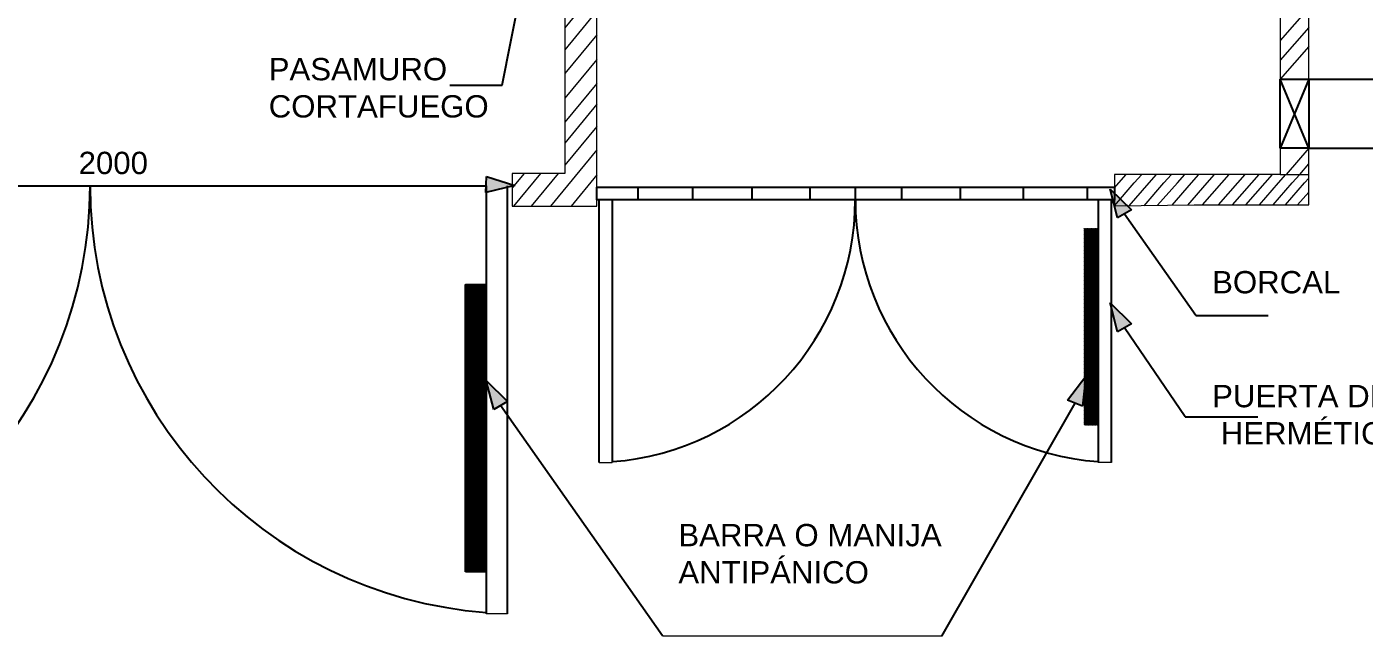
# Paper-space layout 'Plano Corte 1' of a CAD drawing. Header units: millimetres. Extents: x 0 to 420, y 0 to 297.
# Drawn here: x 157.2 to 323, y 105.2 to 180.8 of the extents above; entities that cross this region are included whole.
import ezdxf

# ---------------------------------------------------------------- set-up
doc = ezdxf.new("R2010")
doc.units = ezdxf.units.MM
doc.linetypes.add('PHANTOM', pattern=[2.5, 1.25, -0.25, 0.25, -0.25, 0.25, -0.25])
doc.layers.get('0').update_dxf_attribs({"color": 162})
doc.layers.add('MUROS', color=250, linetype='Continuous', lineweight=0)
doc.layers.add('TIERRA', color=214, linetype='PHANTOM', lineweight=25)
doc.styles.get("Standard").update_dxf_attribs({"font": 'arial.ttf'})

psp = doc.layouts.new('Plano Corte 1')

# ---------------------------------------------------------------- hatches: boundary and pattern name
at = {"linetype": 'ByBlock', "lineweight": -2, "ltscale": 2}
h = psp.add_hatch(color=256, dxfattribs=at)
h.dxf.hatch_style = 1
h.paths.add_polyline_path([(214.12, 160.27), (217.73, 161.12), (214.2, 162.26)])
at = {"layer": 'MUROS', "linetype": 'ByBlock', "lineweight": -2, "ltscale": 2}
h = psp.add_hatch(color=256, dxfattribs=at)
h.dxf.hatch_style = 1
h.paths.add_polyline_path([(294.18, 158.1), (291.52, 160.69), (292.46, 157.1)])
h = psp.add_hatch(color=256, dxfattribs=at)
h.dxf.hatch_style = 1
h.paths.add_polyline_path([(294.18, 143.97), (291.52, 146.56), (292.46, 142.97)])
h = psp.add_hatch(color=256, dxfattribs=at)
h.dxf.hatch_style = 1
h.paths.add_polyline_path([(216.81, 134.34), (214.15, 136.93), (215.1, 133.34)])
h = psp.add_hatch(color=256, dxfattribs=at)
h.dxf.hatch_style = 1
h.paths.add_polyline_path([(288.09, 133.77), (288.51, 137.46), (286.25, 134.52)])
at = {"layer": 'TIERRA', "linetype": 'ByBlock', "lineweight": -2, "ltscale": 2}
h = psp.add_hatch(dxfattribs=at)
h.set_pattern_fill('ANSI31', color=256, scale=0.012215)
h.set_pattern_definition([(45, (-601.872065, -503.740212), (-0.0274239063, 0.0274239063), [])])
h.paths.add_polyline_path([(288.33, 131.45), (290.06, 131.45), (290.06, 155.81), (288.33, 155.81)])
h = psp.add_hatch(dxfattribs=at)
h.set_pattern_fill('STEEL', color=256, scale=0.017873)
h.set_pattern_definition([(45, (-1090.90748, -816.18343), (-0.0401264438, 0.0401264438), []), (45, (-1090.90748, -816.15506), (-0.0401264438, 0.0401264438), [])])
h.paths.add_polyline_path([(211.62, 113.22), (214.16, 113.22), (214.16, 148.86), (211.62, 148.86)])
h = psp.add_hatch(dxfattribs=at)
h.set_pattern_fill('GOST_GLASS', color=256, scale=0.017873)
h.set_pattern_definition([(45, (-1090.90748, -816.18343), (0.151659, 0), [0.089365923, -0.125112292]), (45, (-1090.86957, -816.18343), (0.151659, 0), [0.035746369, -0.178731846]), (45, (-1090.90748, -816.14552), (0.151659, 0), [0.035746369, -0.178731846])])
h.paths.add_polyline_path([(214.16, 148.86), (211.62, 148.86), (211.62, 113.22), (214.16, 113.22)])
h = psp.add_hatch(dxfattribs=at)
h.set_pattern_fill('ANSI31', color=256, scale=0.017873)
h.set_pattern_definition([(45, (-1090.90748, -816.18343), (-0.0401264438, 0.0401264438), [])])
h.paths.add_polyline_path([(211.62, 113.22), (214.16, 113.22), (214.16, 148.86), (211.62, 148.86)])
h = psp.add_hatch(dxfattribs=at)
h.set_pattern_fill('CROSS', color=256, scale=0.017873)
h.set_pattern_definition([(0, (-1090.90748, -816.18343), (0.113494722, 0.113494722), [0.056747361, -0.170242083]), (90, (-1090.87911, -816.21181), (-0.113494722, 0.113494722), [0.056747361, -0.170242083])])
h.paths.add_polyline_path([(211.62, 113.22), (214.16, 113.22), (214.16, 148.86), (211.62, 148.86)])

# ---------------------------------------------------------------- linework, layer by layer
at = {"linetype": 'ByBlock', "lineweight": -2, "ltscale": 2}
for p, q in [((115.97, 161.1), (214.15, 161.1)), ((214.12, 160.27), (214.2, 162.26)), ((217.73, 161.12), (214.12, 160.27)), ((214.2, 162.26), (217.73, 161.12))]:
    psp.add_line(p, q, dxfattribs=at)
at = {"layer": 'MUROS'}
for p, q in [((223.92, 249.94), (223.92, 162.63)), ((316.15, 158.71), (316.15, 249.94)), ((227.9, 158.58), (227.9, 246.24)), ((312.62, 246.24), (312.62, 162.5)), ((227.9, 185.5), (223.92, 180.7)), ((227.9, 182.77), (223.92, 177.96)), ((316.15, 183.17), (312.62, 179.11)), ((227.9, 179.83), (223.92, 175.02)), ((316.15, 180.74), (312.62, 176.69)), ((316.15, 178.36), (312.62, 174.3)), ((227.9, 176.76), (223.92, 171.95)), ((227.9, 173.79), (223.92, 168.98)), ((227.9, 171.2), (223.92, 166.39)), ((227.9, 168.45), (223.91, 163.65)), ((227.9, 165.53), (222.15, 158.58)), ((316.15, 165.74), (313.34, 162.51)), ((223.92, 162.63), (217.4, 162.63)), ((217.4, 162.63), (217.4, 158.58)), ((218.88, 162.63), (217.4, 160.84)), ((220.89, 162.63), (217.54, 158.58)), ((223.08, 162.63), (219.73, 158.58)), ((315.03, 162.51), (316.15, 163.8)), ((227.9, 162.45), (224.7, 158.58)), ((312.62, 162.5), (292.06, 162.5)), ((292.06, 162.5), (292.06, 158.62)), ((292.06, 158.62), (294.51, 161.44)), ((292.06, 160.82), (292.6, 161.44)), ((292.6, 161.44), (293.53, 162.5)), ((293.9, 158.62), (296.36, 161.44)), ((294.51, 161.44), (295.44, 162.5)), ((295.74, 158.62), (298.2, 161.44)), ((296.36, 161.44), (297.28, 162.5)), ((297.4, 158.67), (299.86, 161.44)), ((298.2, 161.44), (299.12, 162.5)), ((299.2, 158.68), (301.6, 161.44)), ((299.86, 161.44), (300.78, 162.5)), ((301.15, 158.7), (303.54, 161.44)), ((301.6, 161.44), (302.52, 162.5)), ((302.98, 158.71), (305.36, 161.44)), ((303.54, 161.44), (304.46, 162.5)), ((304.96, 158.71), (307.34, 161.44)), ((305.36, 161.44), (306.28, 162.5)), ((306.7, 158.71), (309.08, 161.44)), ((307.34, 161.44), (308.26, 162.5)), ((308.35, 158.71), (310.74, 161.44)), ((309.08, 161.44), (310, 162.5)), ((310.03, 158.71), (312.41, 161.44)), ((310.74, 161.44), (311.66, 162.5)), ((311.72, 158.71), (314.11, 161.44)), ((312.41, 161.44), (313.33, 162.5)), ((312.62, 162.5), (316.15, 162.5)), ((313.25, 158.71), (315.63, 161.44)), ((314.11, 161.44), (315.03, 162.5)), ((315.63, 161.44), (316.15, 162.04)), ((314.77, 158.71), (316.15, 160.28)), ((217.4, 158.58), (223.17, 158.58)), ((223.17, 158.58), (227.9, 158.58)), ((292.06, 158.62), (301.96, 158.71)), ((301.96, 158.71), (316.15, 158.71)), ((228.19, 126.79), (229.81, 126.79)), ((291.68, 126.79), (290.05, 126.79)), ((216.81, 108.02), (214.16, 108.02))]:
    psp.add_line(p, q, dxfattribs=at)
at = {"layer": 'MUROS', "linetype": 'ByBlock', "lineweight": -2, "ltscale": 2}
for p, q in [((216.17, 173.59), (223.76, 212.15)), ((312.62, 165.74), (312.62, 174.3)), ((312.62, 174.3), (316.15, 174.3)), ((316.15, 174.3), (312.62, 165.74)), ((316.15, 165.74), (312.62, 174.3)), ((316.15, 174.3), (316.15, 165.74)), ((316.15, 174.3), (331.68, 174.3)), ((209.66, 173.59), (216.17, 173.59)), ((316.15, 165.74), (312.62, 165.74)), ((316.15, 165.74), (324.74, 165.74)), ((227.9, 159.35), (227.9, 160.94)), ((227.9, 160.94), (292.06, 160.94)), ((232.98, 160.94), (232.98, 159.35)), ((239.73, 160.94), (239.73, 159.35)), ((247.09, 160.94), (247.09, 159.35)), ((254.31, 160.94), (254.31, 159.35)), ((259.9, 160.94), (259.9, 159.35)), ((265.66, 160.94), (265.66, 159.35)), ((272.94, 160.94), (272.94, 159.35)), ((280.74, 160.94), (280.74, 159.35)), ((288.68, 160.94), (288.68, 159.35)), ((292.06, 160.94), (292.06, 159.31)), ((291.68, 159.35), (227.9, 159.35)), ((292.46, 157.1), (291.52, 160.69)), ((291.52, 160.69), (294.18, 158.1)), ((292.06, 159.31), (291.68, 159.31)), ((294.18, 158.1), (292.46, 157.1)), ((302.16, 145.01), (293.3, 157.59)), ((292.46, 142.97), (291.52, 146.56)), ((291.52, 146.56), (294.18, 143.97)), ((302.16, 145.01), (311.14, 145.01)), ((294.18, 143.97), (292.46, 142.97)), ((300.84, 132.42), (293.3, 143.47)), ((215.1, 133.34), (214.15, 136.93)), ((214.15, 136.93), (216.81, 134.34)), ((286.25, 134.52), (288.51, 137.46)), ((288.51, 137.46), (288.09, 133.77)), ((216.81, 134.34), (215.1, 133.34)), ((288.09, 133.77), (286.25, 134.52)), ((236.05, 105.26), (215.94, 133.83)), ((270.65, 105.22), (287.2, 134.14)), ((300.84, 132.42), (309.82, 132.42))]:
    psp.add_line(p, q, dxfattribs=at)
at = {"layer": 'MUROS', "linetype": 'ByBlock', "lineweight": 25}
for p, q in [((214.16, 161.1), (214.16, 108.02)), ((216.81, 108.02), (216.81, 161.1)), ((228.19, 126.79), (228.19, 159.35)), ((229.81, 159.35), (229.81, 126.79)), ((290.05, 159.35), (290.05, 126.79)), ((291.68, 126.79), (291.68, 159.35))]:
    psp.add_line(p, q, dxfattribs=at)
at = {"layer": 'MUROS', "ltscale": 2}
psp.add_line((236.05, 105.26), (270.67, 105.26), dxfattribs=at)
at = {"layer": 'MUROS', "linetype": 'ByBlock', "lineweight": 25}
for centre, radius, start, end in [((111.99, 161.1), 53.07, 274.3012, 0), ((218.14, 161.1), 53.07, 180, 265.6988), ((227.37, 159.35), 32.56, 274.3012, 0), ((292.5, 159.35), 32.56, 180, 265.6988)]:
    psp.add_arc(centre, radius, start, end, dxfattribs=at)
at = {"layer": 'TIERRA', "linetype": 'ByBlock', "lineweight": -2, "ltscale": 2}
for p, q in [((211.62, 148.86), (214.16, 148.86)), ((211.62, 113.22), (211.62, 148.86)), ((214.16, 148.86), (214.16, 113.22)), ((214.16, 113.22), (211.62, 113.22))]:
    psp.add_line(p, q, dxfattribs=at)

# ---------------------------------------------------------------- texts
at = {"linetype": 'ByBlock', "lineweight": -2, "ltscale": 2, "insert": (163.64, 165.31), "char_height": 2.767, "attachment_point": 1}
psp.add_mtext_dynamic_manual_height_columns('2000', width=4.7026, gutter_width=13.83, heights=[0], dxfattribs=at)
at = {"layer": 'MUROS', "linetype": 'ByBlock', "lineweight": -2, "ltscale": 2, "attachment_point": 1}
for s, insert, char_height in [('PASAMURO \\PCORTAFUEGO', (187.21, 176.94), 2.767), ('BORCAL', (304.17, 150.52), 2.767), ('PUERTA DE CIERRE\\P HERMÉTICO', (304.17, 136.39), 2.7667), ('BARRA O MANIJA \\PANTIPÁNICO', (238, 119.15), 2.7667)]:
    psp.add_mtext_dynamic_manual_height_columns(s, width=62.5957, gutter_width=13.83, heights=[0], dxfattribs=dict(at, insert=insert, char_height=char_height))

doc.saveas('drawing.dxf')
